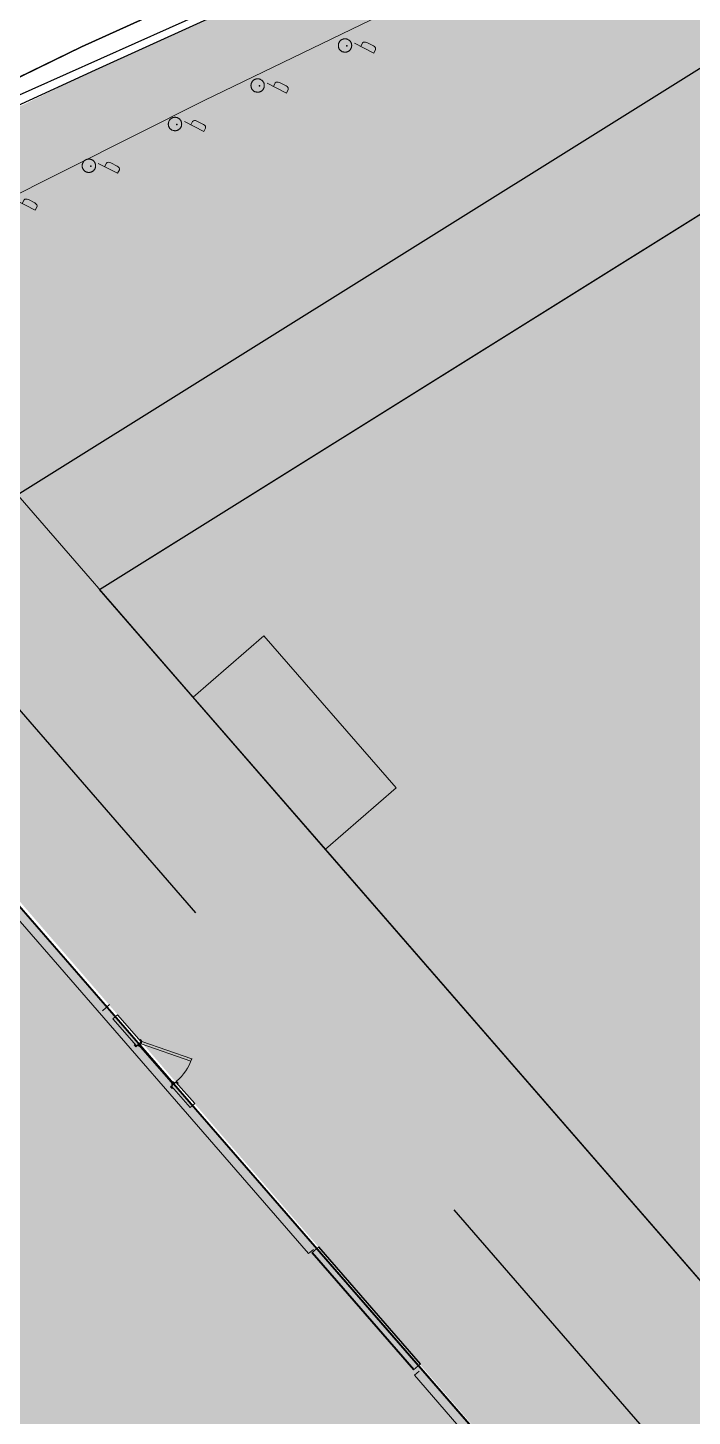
# Model space of a CAD drawing. Header units: metres. Extents: x 3 to 509016, y 4 to 6969473.
# Drawn here: x 507772.07 to 507782.78, y 6967241.22 to 6967263.61 of the extents above; entities that cross this region are included whole.
import ezdxf

# ---------------------------------------------------------------- set-up
doc = ezdxf.new("R2010")
doc.units = ezdxf.units.M
doc.linetypes.add('DASHED', pattern=[19.05, 12.7, -6.35])
doc.linetypes.add('ISO-DATUM', pattern=[30, 25, -5])
doc.layers.add('_PROP-BDY', color=6, linetype='Continuous', plot=False)
doc.layers.add('A-DOOR', color=252, linetype='Continuous', lineweight=5, plot=False)
for name, color, linetype, lineweight in [('A-DOOR-FRAM', 252, 'Continuous', 5), ('A-FLOR', 252, 'Continuous', 5), ('A-WALL', 252, 'Continuous', 5), ('P-EQPM', 252, 'Continuous', 5), ('ROAD_FURNITURE', 252, 'Continuous', 0), ('S_RM_UG_PIPES', 252, 'EXIST_RISINGMAIN', 0)]:
    doc.layers.add(name, color=color, linetype=linetype, lineweight=lineweight)
doc.layers.add('C_HATCH_PR_BUILDING', color=7, linetype='Continuous', true_color=0xffffff)
doc.layers.add('HATCH_PAVEMENT_FOOTPATH', color=7, linetype='Continuous', true_color=0xffe8a3)
for name, color, linetype in [('CIV_BUILDING FOOTPRINT', 252, 'ISO-DATUM'), ('CIV_BUILDING ROOF', 7, 'DASHED'), ('HATCH_LANDSCAPE', 1, 'Continuous'), ('mga2020bdy', 252, 'Continuous'), ('mga2020ROAD_FURNITURE', 252, 'Continuous'), ('mga2020ROAD_KERB_BACK', 252, 'Continuous'), ('mga2020ROAD_KERB_LIP', 252, 'Continuous'), ('PAV_FOOTPATH', 252, 'Continuous'), ('STRINGS LIP', 60, 'Continuous'), ('XREF', 7, 'Continuous')]:
    doc.layers.add(name, color=color, linetype=linetype)
doc.styles.get("Standard").update_dxf_attribs({"font": 'ARIALN.TTF'})
doc.linetypes.add('EXIST_RISINGMAIN', pattern='A,5,-2.5,5,-2,["RM",Standard,S=2.5,R=0,X=0,Y=-1.25],-5,5,-2.5,5,-2.5', length=34.5)

# ---------------------------------------------------------------- blocks, each defined once
blk = doc.blocks.new('XD_HATCH')
at = {"layer": 'C_HATCH_PR_BUILDING'}
h = blk.add_hatch(color=256, dxfattribs=at)
h.dxf.hatch_style = 1
h.paths.add_polyline_path([(507766.711, 6967255.442), (507736.522, 6967229.203), (507736.707, 6967228.989), (507736.687, 6967228.971), (507782.566, 6967176.226), (507795.661, 6967161.161), (507797.004, 6967162.328), (507817.315, 6967142.708), (507816.19, 6967141.318), (507902.111, 6967071.732), (507911.801, 6967083.72), (507919.918, 6967093.76), (507927.265, 6967102.833), (507888.211, 6967134.462), (507891.102, 6967138.268), (507841.624, 6967217.742), (507824.766, 6967203.095), (507829.311, 6967190.607), (507825.752, 6967187.514), (507795.494, 6967222.404)])
at = {"layer": 'HATCH_LANDSCAPE', "ltscale": 0.5}
h = blk.add_hatch(dxfattribs=at)
h.set_pattern_fill('GRASS', color=256, scale=0.05)
h.set_pattern_definition([(212.013854887, (0, 0), (-0.28538859865, -1.2375190291), [0.238125, -1.557926224]), (167.013854887, (0, 0), (-0.28538859868, -1.23751902925), [0.238125, -1.031875]), (257.013854887, (0, 0), (1.23751902925, -0.28538859868), [0.238125, -1.031875])])
h.paths.add_polyline_path([(507773.231, 6967254.54), (507795.189, 6967268.273), (507798.457, 6967269.061), (507801.707, 6967269.222), (507805.377, 6967268.673), (507808.761, 6967267.479), (507811.626, 6967265.822), (507814.67, 6967263.135), (507817.338, 6967259.647), (507819.03, 6967256.943), (507820.403, 6967254.749), (507825.14, 6967249.815), (507839.422, 6967226.928), (507827.015, 6967211.657), (507816.098, 6967209.536), (507803.586, 6967223.895), (507801.469, 6967222.054), (507795.94, 6967228.431), (507787.717, 6967237.882)])
h.paths.add_polyline_path([(507824.757, 6967208.878), (507817.842, 6967207.534), (507820.855, 6967204.075)])
h.paths.add_polyline_path([(507794.222, 6967274.08), (507795.57, 6967270.422), (507794.404, 6967270.141), (507792.722, 6967269.068), (507771.896, 6967256.079), (507768.875, 6967259.555), (507768.65, 6967260.737), (507773.111, 6967262.911), (507788.383, 6967269.83), (507789.065, 6967270.179), (507789.74, 6967270.665), (507790.114, 6967270.979), (507791.612, 6967272.233), (507793.783, 6967273.928)])
at = {"layer": 'HATCH_PAVEMENT_FOOTPATH'}
h = blk.add_hatch(color=256, dxfattribs=at)
h.dxf.hatch_style = 1
h.paths.add_polyline_path([(507837.674, 6967229.365), (507837.66, 6967229.366), (507837.65, 6967229.36)], flags=17)
h.paths.add_polyline_path([(507818.855, 6967260.959), (507815.988, 6967264.639), (507812.8, 6967267.453), (507809.602, 6967269.303), (507805.862, 6967270.623), (507801.806, 6967271.229), (507798.17, 6967271.049), (507794.404, 6967270.141), (507771.896, 6967256.079), (507773.231, 6967254.54), (507795.189, 6967268.273), (507798.457, 6967269.061), (507801.707, 6967269.222), (507805.377, 6967268.673), (507808.761, 6967267.479), (507811.626, 6967265.822), (507814.67, 6967263.135), (507817.327, 6967259.667), (507819.03, 6967256.943), (507820.723, 6967258.002)])
h.paths.add_polyline_path([(507824.757, 6967208.878), (507820.855, 6967204.075), (507817.842, 6967207.534)], flags=16)
h.paths.add_polyline_path([(507775.2, 6967252.277), (507773.231, 6967254.54), (507771.896, 6967256.079), (507768.875, 6967259.555), (507765.433, 6967257.405), (507766.528, 6967255.653), (507766.711, 6967255.442), (507767.008, 6967255.096), (507767.548, 6967254.475), (507769.136, 6967252.736), (507770.042, 6967251.71), (507770.691, 6967250.96), (507784.442, 6967235.056), (507795.488, 6967222.359), (507798.546, 6967218.885), (507825.752, 6967187.514), (507829.311, 6967190.607), (507824.766, 6967203.095), (507841.624, 6967217.742), (507841.636, 6967217.752), (507842.574, 6967216.249), (507846.702, 6967218.854), (507843.954, 6967223.166), (507842.821, 6967224.979), (507836.04, 6967235.833), (507834.874, 6967237.698), (507828.091, 6967248.556), (507828.218, 6967248.635), (507824.207, 6967255.079), (507824.231, 6967257.069), (507826.604, 6967258.541), (507828.555, 6967258.005), (507828.211, 6967258.838), (507826.515, 6967261.552), (507825.756, 6967262.054), (507825.544, 6967260.238), (507821.071, 6967257.452), (507820.723, 6967258.002), (507819.03, 6967256.943), (507820.403, 6967254.749), (507825.14, 6967249.815), (507839.422, 6967226.928), (507827.015, 6967211.657), (507816.098, 6967209.536), (507803.586, 6967223.895), (507801.469, 6967222.054), (507795.929, 6967228.451), (507787.704, 6967237.904)])
blk = doc.blocks.new('25027_BNP_Skygate Play-Sheet - 000101 - SITE PLAN')
at = {"layer": '_PROP-BDY'}
blk.add_line((-2230178, 3986426), (-2226983, 4009382), dxfattribs=at)
at = {"layer": 'A-DOOR'}
for p, q in [((-2242282, 4010828), (-2241621, 4011363)), ((-2241621, 4011363), (-2241596, 4011331)), ((-2241596, 4011331), (-2242257, 4010797)), ((-2242257, 4010797), (-2242282, 4010828))]:
    blk.add_line(p, q, dxfattribs=at)
blk.add_arc((-2241596, 4011331), 850, 189.0003, 219.0003, dxfattribs=at)
at = {"layer": 'A-DOOR-FRAM'}
for p, q in [((-2241608, 4011420), (-2241633, 4011416)), ((-2241633, 4011416), (-2241608, 4011420)), ((-2241633, 4011416), (-2241625, 4011368)), ((-2241625, 4011368), (-2241633, 4011416)), ((-2241631, 4011414), (-2241606, 4011418)), ((-2241606, 4011418), (-2241631, 4011414)), ((-2241624, 4011371), (-2241631, 4011414)), ((-2241631, 4011414), (-2241624, 4011371)), ((-2241625, 4011368), (-2241601, 4011372)), ((-2241601, 4011372), (-2241625, 4011368)), ((-2241599, 4011375), (-2241624, 4011371)), ((-2241624, 4011371), (-2241599, 4011375)), ((-2241577, 4011466), (-2241615, 4011460)), ((-2241615, 4011460), (-2241577, 4011466)), ((-2241615, 4011460), (-2241608, 4011420)), ((-2241608, 4011420), (-2241615, 4011460)), ((-2241612, 4011458), (-2241579, 4011464)), ((-2241579, 4011464), (-2241612, 4011458)), ((-2241606, 4011418), (-2241612, 4011458)), ((-2241612, 4011458), (-2241610, 4011446)), ((-2241601, 4011372), (-2241594, 4011332)), ((-2241594, 4011332), (-2241601, 4011372)), ((-2241593, 4011334), (-2241599, 4011375)), ((-2241577, 4011454), (-2241590, 4011452)), ((-2241590, 4011452), (-2241577, 4011454)), ((-2241590, 4011452), (-2241590, 4011450)), ((-2241590, 4011450), (-2241575, 4011452)), ((-2241575, 4011452), (-2241590, 4011450)), ((-2241590, 4011450), (-2241590, 4011452)), ((-2241579, 4011464), (-2241577, 4011454)), ((-2241577, 4011454), (-2241579, 4011464)), ((-2241575, 4011452), (-2241577, 4011466)), ((-2241577, 4011466), (-2241575, 4011452)), ((-2242458, 4011327), (-2242496, 4011321)), ((-2242458, 4011327), (-2242496, 4011321)), ((-2242496, 4011321), (-2242493, 4011307)), ((-2242493, 4011307), (-2242496, 4011321)), ((-2242493, 4011319), (-2242460, 4011324)), ((-2242493, 4011319), (-2242460, 4011324)), ((-2242492, 4011309), (-2242493, 4011319)), ((-2242493, 4011319), (-2242492, 4011309)), ((-2242493, 4011307), (-2242479, 4011309)), ((-2242493, 4011307), (-2242479, 4011309)), ((-2242479, 4011311), (-2242492, 4011309)), ((-2242479, 4011311), (-2242492, 4011309)), ((-2242479, 4011309), (-2242479, 4011311)), ((-2242479, 4011311), (-2242479, 4011309)), ((-2242463, 4011208), (-2242477, 4011206)), ((-2242463, 4011208), (-2242477, 4011206)), ((-2242477, 4011206), (-2242475, 4011192)), ((-2242475, 4011192), (-2242477, 4011206)), ((-2242475, 4011204), (-2242462, 4011206)), ((-2242475, 4011204), (-2242462, 4011206)), ((-2242474, 4011194), (-2242475, 4011204)), ((-2242475, 4011204), (-2242474, 4011194)), ((-2242475, 4011192), (-2242438, 4011198)), ((-2242475, 4011192), (-2242438, 4011198)), ((-2242440, 4011200), (-2242474, 4011194)), ((-2242440, 4011200), (-2242474, 4011194)), ((-2242462, 4011206), (-2242463, 4011208)), ((-2242463, 4011208), (-2242462, 4011206)), ((-2242460, 4011324), (-2242453, 4011284)), ((-2242458, 4011311), (-2242460, 4011324)), ((-2242452, 4011286), (-2242458, 4011327)), ((-2242458, 4011327), (-2242452, 4011286)), ((-2242453, 4011284), (-2242429, 4011288)), ((-2242453, 4011284), (-2242429, 4011288)), ((-2242427, 4011290), (-2242452, 4011286)), ((-2242427, 4011290), (-2242452, 4011286)), ((-2242422, 4011244), (-2242446, 4011240)), ((-2242422, 4011244), (-2242446, 4011240)), ((-2242446, 4011240), (-2242440, 4011200)), ((-2242444, 4011239), (-2242419, 4011243)), ((-2242444, 4011239), (-2242419, 4011243)), ((-2242438, 4011198), (-2242444, 4011239)), ((-2242444, 4011239), (-2242438, 4011198)), ((-2242440, 4011200), (-2242442, 4011213)), ((-2242429, 4011288), (-2242422, 4011244)), ((-2242422, 4011244), (-2242429, 4011288)), ((-2242419, 4011243), (-2242427, 4011290)), ((-2242427, 4011290), (-2242419, 4011243)), ((-2241595, 4011347), (-2241593, 4011334)), ((-2241594, 4011332), (-2241557, 4011338)), ((-2241557, 4011338), (-2241594, 4011332)), ((-2241559, 4011339), (-2241593, 4011334)), ((-2241593, 4011334), (-2241559, 4011339)), ((-2241559, 4011352), (-2241574, 4011349)), ((-2241574, 4011349), (-2241559, 4011352)), ((-2241574, 4011349), (-2241573, 4011347)), ((-2241573, 4011347), (-2241574, 4011349)), ((-2241573, 4011347), (-2241561, 4011349)), ((-2241561, 4011349), (-2241573, 4011347)), ((-2241561, 4011349), (-2241559, 4011339)), ((-2241559, 4011339), (-2241561, 4011349)), ((-2241557, 4011338), (-2241559, 4011352)), ((-2241559, 4011352), (-2241557, 4011338))]:
    blk.add_line(p, q, dxfattribs=at)
at = {"layer": 'A-FLOR'}
for p, q in [((-2227466, 4009250), (-2237325, 4007689)), ((-2233053, 3993372), (-2233053, 4008365)), ((-2235053, 4008049), (-2235053, 3982150)), ((-2240535, 4007180), (-2277578, 4001313))]:
    blk.add_line(p, q, dxfattribs=at)
at = {"layer": 'A-WALL'}
for p, q in [((-2245921, 4010864), (-2238079, 4012106)), ((-2242452, 4011273), (-2241604, 4011408)), ((-2242450, 4011262), (-2241602, 4011396)), ((-2241035, 4011537), (-2241610, 4011446)), ((-2241610, 4011446), (-2241595, 4011347)), ((-2241595, 4011347), (-2241020, 4011438)), ((-2241020, 4011438), (-2241035, 4011537)), ((-2242458, 4011311), (-2242912, 4011239)), ((-2242912, 4011239), (-2242896, 4011141)), ((-2242896, 4011141), (-2242442, 4011213)), ((-2242442, 4011213), (-2242458, 4011311)), ((-2245941, 4010813), (-2248410, 4010422)), ((-2245939, 4010802), (-2248408, 4010410)), ((-2245924, 4010711), (-2248394, 4010320)), ((-2245918, 4010667), (-2245941, 4010813)), ((-2245906, 4010765), (-2245921, 4010864)), ((-2245919, 4010676), (-2248388, 4010285)), ((-2248387, 4010276), (-2245918, 4010667)), ((-2256193, 4009237), (-2248489, 4010457)), ((-2248489, 4010457), (-2248474, 4010359)), ((-2248410, 4010422), (-2248387, 4010276))]:
    blk.add_line(p, q, dxfattribs=at)
at = {"layer": 'P-EQPM'}
for p, q in [((-2237325, 4007689), (-2240535, 4007180)), ((-2237089, 4006197), (-2237325, 4007689)), ((-2240535, 4007180), (-2240299, 4005689)), ((-2240299, 4005689), (-2237089, 4006197))]:
    blk.add_line(p, q, dxfattribs=at)
blk = doc.blocks.new('XE_ARCH')
at = {"xscale": 0.001, "yscale": 0.001, "zscale": 0.001, "rotation": 121.996}
blk.add_blockref('25027_BNP_Skygate Play-Sheet - 000101 - SITE PLAN', (509988.126, 6971273.77), dxfattribs=at)
blk = doc.blocks.new('XE_LOT BOUNDARY')
at = {"layer": '_PROP-BDY'}
blk.add_line((507788.98, 6967270.142), (507767.819, 6967260.688), dxfattribs=at)
blk = doc.blocks.new('BAC R BOL SMALL')
for p, q in [((-4.3679, 0.1747), (-4.3729, -0.0484)), ((-4.3519, 0.3993), (-4.3679, 0.1747)), ((-4.3247, 0.625), (-4.3519, 0.3993)), ((-4.2862, 0.8515), (-4.3247, 0.625)), ((-4.2362, 1.0785), (-4.2862, 0.8515)), ((-4.1746, 1.3056), (-4.2362, 1.0785)), ((-4.1012, 1.5325), (-4.1746, 1.3056)), ((-4.0159, 1.7589), (-4.1012, 1.5325)), ((-3.9185, 1.9844), (-4.0159, 1.7589)), ((-3.8088, 2.2087), (-3.9185, 1.9844)), ((-3.6931, 2.3988), (-3.8088, 2.2087)), ((-3.569, 2.5811), (-3.6931, 2.3988)), ((-3.4369, 2.7554), (-3.569, 2.5811)), ((-3.2973, 2.9215), (-3.4369, 2.7554)), ((-3.1504, 3.0794), (-3.2973, 2.9215)), ((-2.9967, 3.229), (-3.1504, 3.0794)), ((-2.8365, 3.3701), (-2.9967, 3.229)), ((-2.6702, 3.5026), (-2.8365, 3.3701)), ((-2.4982, 3.6265), (-2.6702, 3.5026)), ((-2.3209, 3.7415), (-2.4982, 3.6265)), ((-2.1385, 3.8476), (-2.3209, 3.7415)), ((-1.9516, 3.9447), (-2.1385, 3.8476)), ((-1.7605, 4.0325), (-1.9516, 3.9447)), ((-1.5655, 4.1112), (-1.7605, 4.0325)), ((-1.367, 4.1804), (-1.5655, 4.1112)), ((-1.1654, 4.2401), (-1.367, 4.1804)), ((-0.9611, 4.2902), (-1.1654, 4.2401)), ((-0.7544, 4.3306), (-0.9611, 4.2902)), ((-0.5458, 4.3611), (-0.7544, 4.3306)), ((-0.3356, 4.3816), (-0.5458, 4.3611)), ((-0.1241, 4.392), (-0.3356, 4.3816)), ((0.0882, 4.3922), (-0.1241, 4.392)), ((0.301, 4.3821), (0.0882, 4.3922)), ((0.5139, 4.3616), (0.301, 4.3821)), ((0.7265, 4.3305), (0.5139, 4.3616)), ((0.9385, 4.2888), (0.7265, 4.3305)), ((1.1495, 4.2362), (0.9385, 4.2888)), ((1.359, 4.1728), (1.1495, 4.2362)), ((1.5668, 4.0983), (1.359, 4.1728)), ((1.7725, 4.0127), (1.5668, 4.0983)), ((1.9756, 3.9158), (1.7725, 4.0127)), ((2.364, 3.6868), (2.1736, 3.8056)), ((2.5466, 3.5598), (2.364, 3.6868)), ((2.7214, 3.4249), (2.5466, 3.5598)), ((2.8881, 3.2825), (2.7214, 3.4249)), ((3.0465, 3.1328), (2.8881, 3.2825)), ((3.1966, 2.9762), (3.0465, 3.1328)), ((3.3382, 2.813), (3.1966, 2.9762)), ((3.4711, 2.6437), (3.3382, 2.813)), ((3.5951, 2.4684), (3.4711, 2.6437)), ((3.7101, 2.2875), (3.5951, 2.4684)), ((3.816, 2.1015), (3.7101, 2.2875)), ((3.9126, 1.9105), (3.816, 2.1015)), ((3.9998, 1.7149), (3.9126, 1.9105)), ((4.0773, 1.5151), (3.9998, 1.7149)), ((4.145, 1.3114), (4.0773, 1.5151)), ((4.2028, 1.1041), (4.145, 1.3114)), ((4.2506, 0.8936), (4.2028, 1.1041)), ((4.2881, 0.6801), (4.2506, 0.8936)), ((4.3152, 0.4641), (4.2881, 0.6801)), ((4.3318, 0.2458), (4.3152, 0.4641)), ((4.3376, 0.0256), (4.3318, 0.2458)), ((4.3327, -0.1962), (4.3376, 0.0256)), ((6.1384, 1.5522), (18.6973, -4.9036)), ((11.43, 1.6933), (10.2659, -0.5997)), ((11.9592, 2.1519), (11.43, 1.6933)), ((12.7353, 2.293), (11.9592, 2.1519)), ((13.3703, 2.2225), (12.7353, 2.293)), ((14.3228, 1.905), (13.3703, 2.2225)), ((18.4856, -0.2117), (14.3228, 1.905)), ((-4.3729, -0.0484), (-4.367, -0.2697)), ((-4.367, -0.2697), (-4.3504, -0.4889)), ((-4.3504, -0.4889), (-4.3233, -0.7057)), ((-4.3233, -0.7057), (-4.2858, -0.9197)), ((-4.2858, -0.9197), (-4.2381, -1.1305)), ((-4.2381, -1.1305), (-4.1802, -1.3379)), ((-4.1802, -1.3379), (-4.1125, -1.5415)), ((-4.1125, -1.5415), (-4.035, -1.741)), ((-4.035, -1.741), (-3.9478, -1.936)), ((-3.9478, -1.936), (-3.8512, -2.1263)), ((-3.8512, -2.1263), (-3.7453, -2.3115)), ((-3.7453, -2.3115), (-3.6303, -2.4912)), ((-3.6303, -2.4912), (-3.5063, -2.6651)), ((-3.5063, -2.6651), (-3.3734, -2.8329)), ((-3.3734, -2.8329), (-3.2318, -2.9943)), ((-3.2318, -2.9943), (-3.0817, -3.1489)), ((-3.0817, -3.1489), (-2.9233, -3.2965)), ((-2.9233, -3.2965), (-2.7566, -3.4365)), ((-2.7566, -3.4365), (-2.5818, -3.5688)), ((-2.5818, -3.5688), (-2.3992, -3.6931)), ((-2.3992, -3.6931), (-2.2088, -3.8088)), ((-2.2088, -3.8088), (-1.9877, -3.9154)), ((-1.9877, -3.9154), (-1.7652, -4.0101)), ((-1.7652, -4.0101), (-1.5416, -4.0931)), ((-1.5416, -4.0931), (-1.3173, -4.1646)), ((-1.3173, -4.1646), (-1.0926, -4.2245)), ((-1.0926, -4.2245), (-0.8679, -4.2732)), ((-0.8679, -4.2732), (-0.6435, -4.3106)), ((-0.6435, -4.3106), (-0.4197, -4.337)), ((-0.4197, -4.337), (-0.1969, -4.3525)), ((-0.1969, -4.3525), (0.0246, -4.3573)), ((0.0246, -4.3573), (0.2444, -4.3514)), ((0.2444, -4.3514), (0.4623, -4.335)), ((0.4623, -4.335), (0.6778, -4.3082)), ((0.6778, -4.3082), (0.8906, -4.2712)), ((0.8906, -4.2712), (1.1005, -4.2241)), ((1.1005, -4.2241), (1.307, -4.1671)), ((1.307, -4.1671), (1.5099, -4.1002)), ((1.5099, -4.1002), (1.7087, -4.0236)), ((1.7087, -4.0236), (1.9031, -3.9375)), ((1.9031, -3.9375), (2.0929, -3.842)), ((2.0929, -3.842), (2.2776, -3.7372)), ((2.2776, -3.7372), (2.457, -3.6233)), ((2.457, -3.6233), (2.6306, -3.5003)), ((2.6306, -3.5003), (2.7982, -3.3685)), ((2.7982, -3.3685), (2.9594, -3.2279)), ((2.9594, -3.2279), (3.1139, -3.0788)), ((3.1139, -3.0788), (3.2613, -2.9211)), ((3.2613, -2.9211), (3.4013, -2.7552)), ((3.4013, -2.7552), (3.5336, -2.5811)), ((3.5336, -2.5811), (3.6578, -2.3989)), ((3.6578, -2.3989), (3.7736, -2.2088)), ((3.7736, -2.2088), (3.8833, -1.9876)), ((3.8833, -1.9876), (3.9807, -1.7651)), ((3.9807, -1.7651), (4.066, -1.5415)), ((4.066, -1.5415), (4.1394, -1.3172)), ((4.1394, -1.3172), (4.201, -1.0925)), ((4.201, -1.0925), (4.251, -0.8677)), ((4.251, -0.8677), (4.2895, -0.6432)), ((4.2895, -0.6432), (4.3167, -0.4192)), ((4.3167, -0.4192), (4.3327, -0.1962)), ((19.1911, -0.7409), (18.4856, -0.2117)), ((18.6973, -4.9036), (19.8614, -2.6106)), ((19.7909, -1.4111), (19.1911, -0.7409)), ((19.8967, -2.0109), (19.7909, -1.4111)), ((19.8614, -2.6106), (19.8967, -2.0109))]:
    blk.add_line(p, q)
blk = doc.blocks.new('XE_SURVEY')
at = {"layer": 'mga2020bdy'}
blk.add_polyline3d([(507722.591, 6967232.607, 4.347), (507725.12, 6967234.215, 4.399), (507729.394, 6967236.807, 4.457), (507733.025, 6967239.048, 4.469), (507736.099, 6967240.948, 4.453), (507736.683, 6967241.307, 4.439), (507736.984, 6967241.434, 4.433), (507737.975, 6967242.376, 4.424), (507738.004, 6967242.42, 4.422), (507740.823, 6967244.174, 4.457), (507752.055, 6967251.199, 4.526), (507759.125, 6967255.643, 4.481), (507762.514, 6967257.759, 4.509), (507764.07, 6967258.697, 4.52), (507768.065, 6967260.922, 4.549), (507768.442, 6967261.119, 4.552), (507772.933, 6967263.302, 4.591), (507777.867, 6967265.538, 4.636), (507783.882, 6967268.22, 4.692)], dxfattribs=at)
at = {"layer": 'mga2020ROAD_FURNITURE'}
for p in [(507777.212, 6967263.316, 4.864), (507777.212, 6967263.316, 4.864), (507775.803, 6967262.671, 4.839), (507775.803, 6967262.671, 4.839), (507774.472, 6967262.051, 4.8), (507774.472, 6967262.051, 4.8), (507773.083, 6967261.377, 4.771), (507773.083, 6967261.377, 4.771)]:
    blk.add_point(p, dxfattribs=at)
at = {"layer": 'mga2020ROAD_KERB_BACK'}
blk.add_polyline3d([(507738.223, 6967241.459, 4.533), (507740.515, 6967242.826, 4.522), (507741.08, 6967243.821, 4.564), (507746.512, 6967247.222, 4.614), (507752.296, 6967250.839, 4.645), (507757.897, 6967254.353, 4.628), (507759.174, 6967254.499, 4.586), (507761.385, 6967256.001, 4.626), (507762.507, 6967257.253, 4.631), (507763.096, 6967257.616, 4.635), (507767.431, 6967260.102, 4.666), (507768.249, 6967260.537, 4.672), (507771.894, 6967262.35, 4.704), (507773.157, 6967262.932, 4.715), (507778.059, 6967265.162, 4.76), (507784.045, 6967267.826, 4.809)], dxfattribs=at)
at = {"layer": 'mga2020ROAD_KERB_LIP'}
blk.add_polyline3d([(507783.882, 6967268.22, 4.692), (507777.867, 6967265.538, 4.636), (507772.933, 6967263.302, 4.591), (507768.442, 6967261.119, 4.552), (507768.065, 6967260.922, 4.549), (507764.07, 6967258.697, 4.52), (507762.514, 6967257.759, 4.509), (507759.125, 6967255.643, 4.481), (507757.465, 6967254.567, 4.496), (507752.055, 6967251.199, 4.526), (507746.24, 6967247.552, 4.502), (507740.823, 6967244.174, 4.457), (507737.975, 6967242.376, 4.424)], dxfattribs=at)
at = {"layer": 'S_RM_UG_PIPES'}
blk.add_lwpolyline([(507783.039, 6967266.904), (507782.203, 6967265.96), (507774.912, 6967262.433), (507770.442, 6967260.194), (507766.016, 6967257.868), (507761.895, 6967255.703), (507756.943, 6967252.598), (507752.253, 6967249.657), (507747.988, 6967247.118), (507745.41, 6967245.584), (507743.691, 6967244.561), (507741.135, 6967242.99), (507734.787, 6967238.996), (507730.555, 6967236.333), (507726.045, 6967234.185), (507725.096, 6967233.748), (507720.809, 6967233.41), (507720.216, 6967230.822)], dxfattribs=at)
at = {"layer": 'ROAD_FURNITURE', "xscale": 0.0247222863170386, "yscale": 0.0247222863170386, "zscale": 0.0247222863170386}
for p in [(507777.183, 6967263.322, 4.864), (507775.774, 6967262.677, 4.839), (507774.441, 6967262.056, 4.8), (507773.052, 6967261.383, 4.771), (507771.724, 6967260.79, 4.769)]:
    blk.add_blockref('BAC R BOL SMALL', p, dxfattribs=at)
blk = doc.blocks.new('XD_DESIGN_1')
at = {"layer": 'CIV_BUILDING FOOTPRINT'}
blk.add_lwpolyline([(507766.713, 6967255.443), (507736.521, 6967229.201), (507795.661, 6967161.161), (507797.005, 6967162.329), (507817.315, 6967142.708), (507816.19, 6967141.319), (507902.111, 6967071.732), (507918.73, 6967092.373), (507927.226, 6967102.864), (507888.211, 6967134.463), (507891.284, 6967138.257), (507841.636, 6967217.752), (507824.767, 6967203.096), (507829.281, 6967190.691), (507825.699, 6967187.577), (507766.713, 6967255.443)], dxfattribs=at)
at = {"layer": 'CIV_BUILDING ROOF'}
blk.add_lwpolyline([(507891.264, 6967138.289), (507892.59, 6967139.94), (507841.017, 6967222.487), (507822.83, 6967202.525), (507826.809, 6967191.59), (507825.923, 6967190.495), (507813.437, 6967204.861), (507810.485, 6967215.98), (507803.585, 6967223.894), (507799.773, 6967220.581), (507768.547, 6967256.507), (507766.974, 6967255.14)], dxfattribs=at)
at = {"layer": 'mga2020ROAD_KERB_BACK'}
blk.add_polyline3d([(507738.223, 6967241.459, 4.533), (507740.515, 6967242.826, 4.522), (507741.08, 6967243.821, 4.564), (507746.512, 6967247.222, 4.614), (507752.296, 6967250.839, 4.645), (507757.897, 6967254.353, 4.628), (507759.174, 6967254.499, 4.586), (507761.385, 6967256.001, 4.626), (507762.507, 6967257.253, 4.631), (507763.096, 6967257.616, 4.635), (507767.431, 6967260.102, 4.666), (507768.249, 6967260.537, 4.672), (507771.894, 6967262.35, 4.704), (507773.157, 6967262.932, 4.715), (507778.059, 6967265.162, 4.76), (507784.045, 6967267.826, 4.809), (507788.451, 6967269.697, 4.849), (507789.144, 6967270.051, 4.864), (507789.832, 6967270.547, 4.869), (507791.706, 6967272.117, 4.883)], dxfattribs=at)
at = {"layer": 'PAV_FOOTPATH'}
for points in [[(507771.896, 6967256.079), (507794.405, 6967270.141), (507798.171, 6967271.048), (507801.808, 6967271.226), (507805.863, 6967270.618), (507809.602, 6967269.296), (507812.799, 6967267.445), (507815.986, 6967264.629), (507818.969, 6967260.797), (507821.066, 6967257.44), (507826.07, 6967260.566), (507826.833, 6967261.043)], [(507773.225, 6967254.55), (507795.189, 6967268.273), (507798.457, 6967269.059), (507801.707, 6967269.219), (507805.377, 6967268.668), (507808.761, 6967267.472), (507811.625, 6967265.814), (507814.668, 6967263.126), (507817.323, 6967259.656), (507820.396, 6967254.738), (507825.131, 6967249.802), (507839.422, 6967226.928), (507827.015, 6967211.657), (507816.098, 6967209.536), (507803.588, 6967223.899), (507801.476, 6967222.06), (507773.225, 6967254.55)], [(507764.482, 6967258.927), (507766.217, 6967256.15), (507766.528, 6967255.653), (507766.713, 6967255.443), (507825.699, 6967187.577), (507829.281, 6967190.691), (507824.767, 6967203.096), (507841.635, 6967217.752), (507891.284, 6967138.257), (507888.211, 6967134.463), (507927.265, 6967102.833), (507918.73, 6967092.373), (507920.824, 6967090.677), (507929.32, 6967101.168), (507927.265, 6967102.833)]]:
    blk.add_lwpolyline(points, dxfattribs=at)
at = {"layer": 'STRINGS LIP', "color": 60, "linetype": 'Continuous', "lineweight": -3}
blk.add_polyline3d([(507739.794, 6967240.654, 4.5), (507750.761, 6967250.16, 4.601), (507764.628, 6967258.694, 4.626), (507767.819, 6967260.688, 4.602), (507767.93, 6967260.757, 4.601), (507769.311, 6967261.531, 4.589), (507772.933, 6967263.302, 4.62)], dxfattribs=at)
blk = doc.blocks.new('XD_DESIGN_2')
at = {"layer": 'CIV_BUILDING FOOTPRINT'}
blk.add_lwpolyline([(507766.713, 6967255.443), (507736.521, 6967229.201), (507795.661, 6967161.161), (507797.005, 6967162.329), (507817.315, 6967142.708), (507816.19, 6967141.319), (507902.111, 6967071.732), (507918.73, 6967092.373), (507927.226, 6967102.864), (507888.211, 6967134.463), (507891.284, 6967138.257), (507841.636, 6967217.752), (507824.767, 6967203.096), (507829.281, 6967190.691), (507825.699, 6967187.577), (507766.713, 6967255.443)], dxfattribs=at)
at = {"layer": 'CIV_BUILDING ROOF'}
blk.add_lwpolyline([(507891.264, 6967138.289), (507892.59, 6967139.94), (507841.017, 6967222.487), (507822.83, 6967202.525), (507826.809, 6967191.59), (507825.923, 6967190.495), (507813.437, 6967204.861), (507810.485, 6967215.98), (507803.585, 6967223.894), (507799.773, 6967220.581), (507768.547, 6967256.507), (507766.974, 6967255.14)], dxfattribs=at)
at = {"layer": 'mga2020ROAD_KERB_BACK'}
blk.add_polyline3d([(507738.223, 6967241.459, 4.533), (507740.515, 6967242.826, 4.522), (507741.08, 6967243.821, 4.564), (507746.512, 6967247.222, 4.614), (507752.296, 6967250.839, 4.645), (507757.897, 6967254.353, 4.628), (507759.174, 6967254.499, 4.586), (507761.385, 6967256.001, 4.626), (507762.507, 6967257.253, 4.631), (507763.096, 6967257.616, 4.635), (507767.431, 6967260.102, 4.666), (507768.249, 6967260.537, 4.672), (507771.894, 6967262.35, 4.704), (507773.157, 6967262.932, 4.715), (507778.059, 6967265.162, 4.76), (507784.045, 6967267.826, 4.809), (507788.451, 6967269.697, 4.849), (507789.144, 6967270.051, 4.864), (507789.832, 6967270.547, 4.869), (507791.706, 6967272.117, 4.883)], dxfattribs=at)
at = {"layer": 'PAV_FOOTPATH'}
for points in [[(507771.896, 6967256.079), (507794.405, 6967270.141), (507798.171, 6967271.048), (507801.808, 6967271.226), (507805.863, 6967270.618), (507809.602, 6967269.296), (507812.799, 6967267.445), (507815.986, 6967264.629), (507818.969, 6967260.797), (507821.066, 6967257.44), (507826.07, 6967260.566), (507826.833, 6967261.043)], [(507773.225, 6967254.55), (507795.189, 6967268.273), (507798.457, 6967269.059), (507801.707, 6967269.219), (507805.377, 6967268.668), (507808.761, 6967267.472), (507811.625, 6967265.814), (507814.668, 6967263.126), (507817.323, 6967259.656), (507820.396, 6967254.738), (507825.131, 6967249.802), (507839.422, 6967226.928), (507827.015, 6967211.657), (507816.098, 6967209.536), (507803.588, 6967223.899), (507801.476, 6967222.06), (507773.225, 6967254.55)], [(507764.482, 6967258.927), (507766.217, 6967256.15), (507766.528, 6967255.653), (507766.713, 6967255.443), (507825.699, 6967187.577), (507829.281, 6967190.691), (507824.767, 6967203.096), (507841.635, 6967217.752), (507891.284, 6967138.257), (507888.211, 6967134.463), (507927.265, 6967102.833), (507918.73, 6967092.373), (507920.824, 6967090.677), (507929.32, 6967101.168), (507927.265, 6967102.833)]]:
    blk.add_lwpolyline(points, dxfattribs=at)
at = {"layer": 'STRINGS LIP', "color": 60, "linetype": 'Continuous', "lineweight": -3}
blk.add_polyline3d([(507739.794, 6967240.654, 4.5), (507750.761, 6967250.16, 4.601), (507764.628, 6967258.694, 4.626), (507767.819, 6967260.688, 4.602), (507767.93, 6967260.757, 4.601), (507769.311, 6967261.531, 4.589), (507772.933, 6967263.302, 4.62)], dxfattribs=at)

msp = doc.modelspace()

# ---------------------------------------------------------------- linework, layer by layer
msp.add_lwpolyline([(507766.713, 6967255.443), (507736.522, 6967229.203), (507795.661, 6967161.161), (507797.005, 6967162.329), (507817.315, 6967142.708), (507816.19, 6967141.319), (507902.084, 6967071.741), (507927.265, 6967102.832), (507888.211, 6967134.463), (507891.284, 6967138.257), (507841.636, 6967217.752), (507824.767, 6967203.096), (507829.281, 6967190.691), (507825.699, 6967187.577), (507766.713, 6967255.443)])
at = {"color": 5}
msp.add_lwpolyline([(507773.271, 6967247.758), (507773.385, 6967247.858)], dxfattribs=at)

# ---------------------------------------------------------------- block references
for name in ['XD_HATCH', 'XE_ARCH', 'XE_SURVEY']:
    msp.add_blockref(name, (0, 0))
at = {"layer": 'XREF'}
for name in ['XD_HATCH', 'XE_ARCH', 'XE_SURVEY', 'XE_LOT BOUNDARY']:
    msp.add_blockref(name, (0, 0), dxfattribs=at)

# ---------------------------------------------------------------- next in the draw order: block references
msp.add_blockref('XD_DESIGN_1', (0, 0))

# ---------------------------------------------------------------- next in the draw order: block references
msp.add_blockref('XD_DESIGN_2', (0, 0), dxfattribs=at)

doc.saveas('drawing.dxf')
